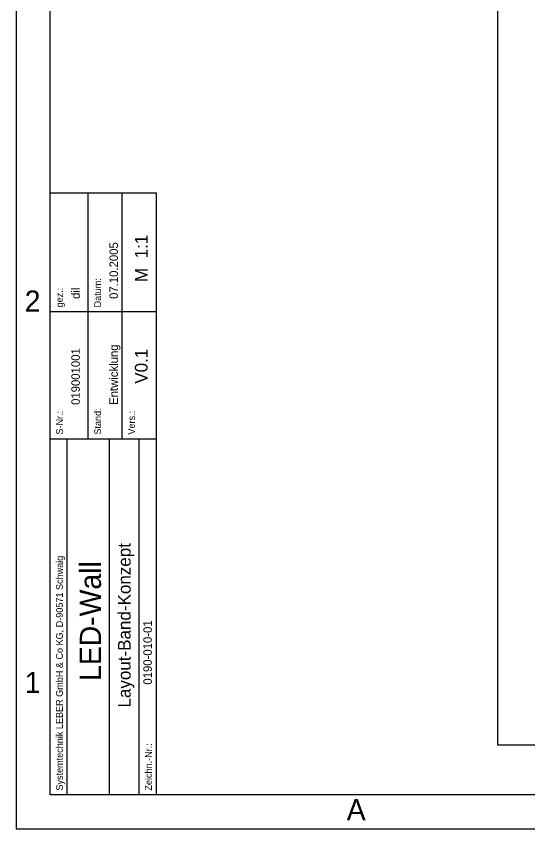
# Model space of a CAD drawing. Extents: x 1822 to 2392, y 725 to 1125.
# Drawn here: x 1822.2 to 1882.8, y 725.2 to 821.1 of the extents above; entities that cross this region are included whole.
import ezdxf
from ezdxf.enums import TextEntityAlignment as Align

# ---------------------------------------------------------------- set-up
doc = ezdxf.new("R2010")
doc.units = 0
doc.header["$LTSCALE"] = 0.2
doc.layers.get('0').update_dxf_attribs({"linetype": 'CONTINUOUS'})
for name, color, linetype in [('LS', 5, 'CONTINUOUS'), ('RAHMEN', 5, 'CONTINUOUS'), ('Rand', 6, 'CONTINUOUS')]:
    doc.layers.add(name, color=color, linetype=linetype)

# ---------------------------------------------------------------- blocks, each defined once
blk = doc.blocks.new('Schrift_N')
at = {"layer": 'RAHMEN'}
for p, q in [((41.87, 12.5), (41.87, 0)), ((56.87, 12.5), (56.87, 0)), ((-0.13, 10.5), (41.87, 10.5)), ((41.87, 8), (70.87, 8)), ((-0.13, 5.5), (41.87, 5.5)), ((41.87, 4), (70.87, 4)), ((-0.13, 2), (41.87, 2))]:
    blk.add_line(p, q, dxfattribs=at)
blk.add_lwpolyline([(-0.13, 12.5), (70.87, 12.5), (70.87, 0), (-0.13, 0)], close=True, dxfattribs=at)
for s, p in [('Systemtechnik LEBER GmbH & Co KG, D-90571 Schwaig', (0.37, 11)), ('S-Nr.:', (42.37, 11)), ('gez.:', (57.37, 11)), ('Stand:', (42.37, 6.5)), ('Datum:', (57.37, 6.5)), ('Vers.:', (42.37, 2.5)), ('Zeichn.-Nr.:', (0.37, 0.5))]:
    blk.add_text(s, height=0.8, dxfattribs=at).set_placement(p)
for tag, p, height in [('SACHNUMMER', (45.87, 9), 1), ('BEARBEITER', (58.37, 9), 1), ('STAND', (45.87, 4.5), 1), ('DATUM', (58.37, 4.5), 1), ('VERS', (48.37, 1), 1.5), ('MASST', (60.37, 1), 1.5), ('ZEICHNG.-NR', (12.87, 0.5), 1)]:
    blk.add_attdef(tag, p, '', height=height, dxfattribs=at)
for tag, height, p in [('PROJEKT', 2.5, (20.37, 6.5)), ('BEZEICHNUNG', 1.5, (19.87, 3))]:
    blk.add_attdef(tag, text='', height=height, dxfattribs=at).set_placement(p, align=Align.CENTER)
blk = doc.blocks.new('A2Q')
for p, q in [((4, 4), (4, 400)), ((570, 4), (4, 4))]:
    blk.add_line(p, q)
blk.add_lwpolyline([(0, 0), (570, 0), (570, 400), (0, 400)], close=True)
for s, p in [('2', (1, 61)), ('1', (1, 16)), ('A', (39, 1))]:
    blk.add_text(s, height=2.5).set_placement(p)

msp = doc.modelspace()

# ---------------------------------------------------------------- linework, layer by layer
at = {"layer": 'Rand'}
msp.add_lwpolyline([(1879, 735.1), (2379, 735.1), (2379, 1035.1), (1879, 1035.1)], close=True, dxfattribs=at)

# ---------------------------------------------------------------- block references
at = {"layer": 'LS'}
msp.add_blockref('A2Q', (1822.2, 725.2), dxfattribs=at)
at = {"layer": 'RAHMEN', "rotation": 90}
msp.add_blockref('Schrift_N', (1838.7, 729.33), dxfattribs=at).add_auto_attribs({'SACHNUMMER': '019001001', 'STAND': 'Entwicklung', 'PROJEKT': 'LED-Wall', 'BEZEICHNUNG': 'Layout-Band-Konzept', 'ZEICHNG.-NR': '0190-010-01', 'BEARBEITER': 'dil', 'MASST': 'M  1:1', 'VERS': 'V0.1', 'DATUM': '07.10.2005'})

doc.saveas('drawing.dxf')
